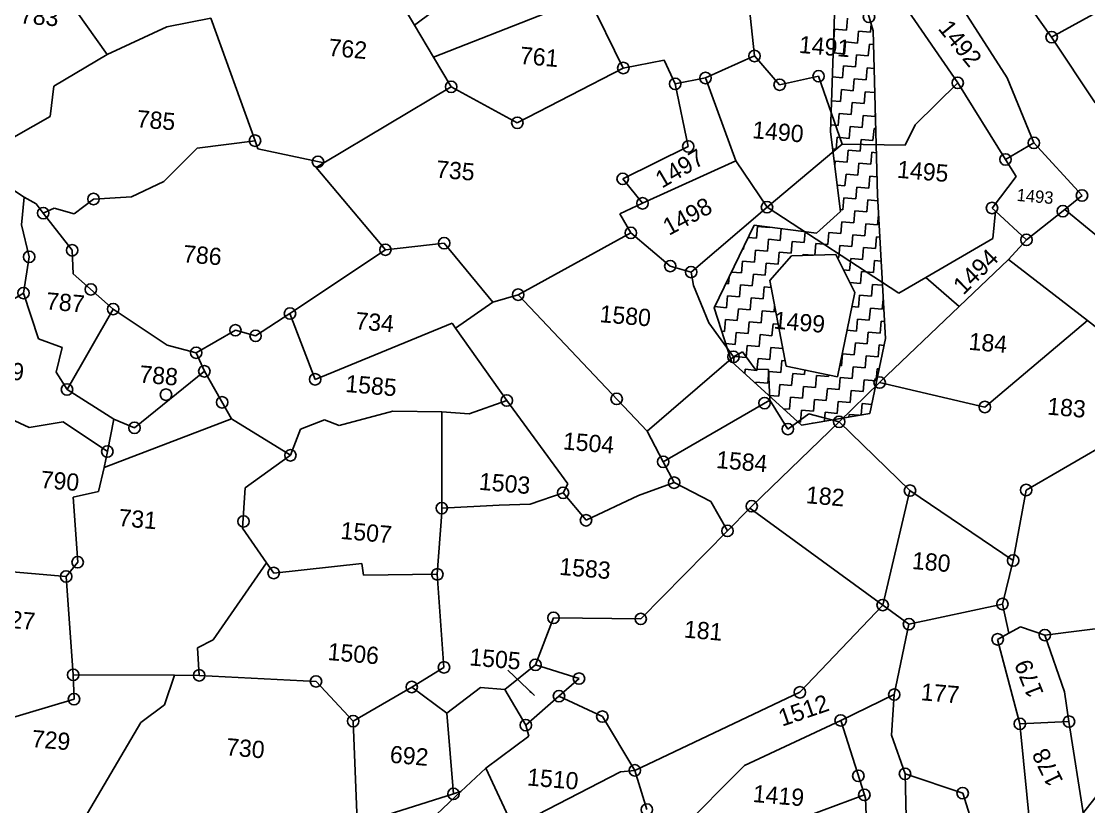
# Model space of a CAD drawing. Header units: metres. Extents: x 302356 to 305648, y 1939949 to 1943623.
# Drawn here: x 302799.8 to 303235.5, y 1942074.3 to 1942394.8 of the extents above; entities that cross this region are included whole.
import ezdxf

# ---------------------------------------------------------------- set-up
doc = ezdxf.new("R2010")
doc.units = ezdxf.units.M
for name, color, linetype in [('POLY_HATCH', 12, 'Continuous'), ('POLY_PARCEL', 6, 'Continuous'), ('TEXT_PARCEL', 7, 'Continuous')]:
    doc.layers.add(name, color=color, linetype=linetype)
doc.styles.add('TEXT_MAP', font='')
doc.styles.get('TEXT_MAP').set_extended_font_data('Kruti Dev 050')
doc.dimstyles.get("Standard").update_dxf_attribs({"dimtxt": 0.18, "dimasz": 0.18, "dimexe": 0.18, "dimexo": 0.0625, "dimgap": 0.09, "dimtad": 0, "dimtih": 1, "dimtoh": 1, "dimdec": 4, "dimzin": 0, "dimdsep": 46, "dimtxsty": 'Standard', "dimcen": 0.09, "dimadec": 0, "dimazin": 0, "dimtfac": 1, "dimtdec": 4, "dimtofl": 0, "dimtmove": 0, "dimatfit": 3, "dimfxl": 1, "dimtolj": 1, "dimtzin": 0, "dimarcsym": 0})

msp = doc.modelspace()

# ---------------------------------------------------------------- linework, layer by layer
for centre in [(303145.83, 1942396.64), (303220.4, 1942388.36), (303099.09, 1942380.66), (303045.54, 1942375.75), (303079.09, 1942371.68), (303125.26, 1942372.39), (302975.24, 1942368.1), (303066.69, 1942369.28), (303109.36, 1942368.93), (303182.06, 1942369.72), (303002.27, 1942353.41), (302895.19, 1942346.09), (303072.06, 1942343.76), (303213.15, 1942345.19), (302920.88, 1942337.51), (303201.58, 1942338.45), (303045.29, 1942330.51), (302829.24, 1942322.3), (303053.4, 1942320.54), (303232.8, 1942323.72), (302808.72, 1942316.55), (303104.2, 1942318.94), (303196.06, 1942318.62), (303224.97, 1942317.32), (303048.61, 1942308.46), (302972.4, 1942304.27), (303210.1, 1942305.63), (302802.96, 1942298.69), (302820.54, 1942301.37), (302948.41, 1942301.6), (303064.71, 1942294.94), (303073.21, 1942292.49), (302828.17, 1942285.41), (302800.68, 1942283.92), (303002.62, 1942283.25), (302837.28, 1942277.39), (302909.46, 1942275.54), (302887.17, 1942268.73), (302895.42, 1942266.43), (302871.18, 1942259.57), (303090.5, 1942257.89), (302874.5, 1942251.99), (302919.71, 1942248.71), (303150.19, 1942247.39), (302818.44, 1942244.56), (302858.83, 1942242.46), (302881.75, 1942239.33), (302997.95, 1942240.06), (303042.82, 1942240.72), (303103.21, 1942239.02), (303193.11, 1942237.42), (302845.99, 1942228.94), (303112.72, 1942228.42), (303133.63, 1942231.4), (302834.9, 1942219.26), (302909.63, 1942217.7), (303061.8, 1942215.07), (303066.27, 1942206.55), (303020.94, 1942202.42), (303162.57, 1942203.3), (303210.02, 1942203.54), (302971.41, 1942196.17), (303097.96, 1942196.93), (302890.46, 1942190.74), (303030.31, 1942191.19), (303088.04, 1942186.86), (302822.79, 1942174.07), (303204.68, 1942174.78), (302818.06, 1942168.25), (302902.8, 1942169.67), (302969.6, 1942169.15), (303151.43, 1942156.6), (303200.29, 1942157.03), (303017.04, 1942151.38), (303052.64, 1942150.93), (303162.14, 1942148.79), (303198.36, 1942142.61), (303217.61, 1942144.36), (303009.7, 1942132.23), (302820.98, 1942128.13), (302872.42, 1942127.91), (302972.33, 1942131.18), (302920.09, 1942125.45), (303027.45, 1942126.59), (302959.16, 1942123.15), (303019.27, 1942119.45), (303117.63, 1942121), (303156.16, 1942120.06), (302821.29, 1942118.19), (303036.98, 1942111.08), (302935.25, 1942109.25), (303005.71, 1942107.61), (303134.28, 1942109.54), (303207.45, 1942108.11), (303227.48, 1942109.04), (303050.22, 1942089.14), (303141.47, 1942086.92), (303160.54, 1942087.76), (303184.09, 1942079.86), (302976.18, 1942079.53), (303143.94, 1942079.14), (303055.17, 1942073.14)]:
    msp.add_circle(centre, 2.33)
at = {"layer": 'POLY_HATCH'}
for p, q in [((303147.51, 1942390.94), (303139.43, 1942418.77)), ((303131.8, 1942397.73), (303130.16, 1942349.77)), ((303149.27, 1942323.87), (303147.51, 1942390.94)), ((303130.16, 1942349.77), (303134.21, 1942317.22)), ((303152.51, 1942265.35), (303149.27, 1942323.87)), ((303134.21, 1942317.22), (303124.38, 1942308.31)), ((303098.95, 1942311.61), (303082.62, 1942277.94)), ((303124.38, 1942308.31), (303098.95, 1942311.61)), ((303105.31, 1942288.99), (303114.16, 1942299.07)), ((303114.16, 1942299.07), (303132.32, 1942299.66)), ((303132.32, 1942299.66), (303140.02, 1942284.16)), ((303112.05, 1942254.04), (303105.31, 1942288.99)), ((303140.02, 1942284.16), (303133.03, 1942249.68)), ((303082.62, 1942277.94), (303089.76, 1942255.98)), ((303146.23, 1942234.79), (303152.51, 1942265.35)), ((303089.76, 1942255.98), (303118.28, 1942229.99)), ((303133.03, 1942249.68), (303112.05, 1942254.04)), ((303118.28, 1942229.99), (303146.23, 1942234.79)), ((303230.95, 1942068.76), (303265.74, 1942113.28))]:
    msp.add_line(p, q, dxfattribs=at)
at = {"layer": 'POLY_HATCH', "linetype": 'Continuous', "ltscale": 10}
for p, q in [((303136.68, 1942391.23), (303137.11, 1942396.09)), ((303131.44, 1942387.3), (303131.82, 1942391.65)), ((303131.82, 1942391.65), (303136.68, 1942391.23)), ((303146.41, 1942390.38), (303146.7, 1942393.73)), ((303141.12, 1942385.94), (303141.54, 1942390.8)), ((303141.54, 1942390.8), (303146.41, 1942390.38)), ((303135.84, 1942381.51), (303136.26, 1942386.37)), ((303136.26, 1942386.37), (303141.12, 1942385.94)), ((303145.56, 1942380.66), (303145.98, 1942385.52)), ((303145.98, 1942385.52), (303147.65, 1942385.37)), ((303131.26, 1942381.9), (303135.84, 1942381.51)), ((303140.27, 1942376.22), (303140.7, 1942381.08)), ((303140.7, 1942381.08), (303145.56, 1942380.66)), ((303134.99, 1942371.78), (303135.41, 1942376.64)), ((303135.41, 1942376.64), (303140.27, 1942376.22)), ((303144.71, 1942370.94), (303145.14, 1942375.8)), ((303145.14, 1942375.8), (303147.91, 1942375.56)), ((303130.92, 1942372.14), (303134.99, 1942371.78)), ((303139.43, 1942366.5), (303139.85, 1942371.36)), ((303139.85, 1942371.36), (303144.71, 1942370.94)), ((303134.14, 1942362.06), (303134.57, 1942366.92)), ((303134.57, 1942366.92), (303139.43, 1942366.5)), ((303143.87, 1942361.21), (303144.29, 1942366.08)), ((303144.29, 1942366.08), (303148.17, 1942365.74)), ((303130.59, 1942362.37), (303134.14, 1942362.06)), ((303138.58, 1942356.78), (303139, 1942361.64)), ((303139, 1942361.64), (303143.87, 1942361.21)), ((303133.3, 1942352.34), (303133.72, 1942357.2)), ((303133.72, 1942357.2), (303138.58, 1942356.78)), ((303148.3, 1942355.93), (303148.4, 1942357.03)), ((303130.26, 1942352.6), (303133.3, 1942352.34)), ((303143.02, 1942351.49), (303143.44, 1942356.35)), ((303143.44, 1942356.35), (303148.3, 1942355.93)), ((303137.73, 1942347.05), (303138.16, 1942351.92)), ((303138.16, 1942351.92), (303143.02, 1942351.49)), ((303147.46, 1942346.21), (303147.88, 1942351.07)), ((303147.88, 1942351.07), (303148.56, 1942351.01)), ((303132.45, 1942342.62), (303132.87, 1942347.48)), ((303132.87, 1942347.48), (303137.73, 1942347.05)), ((303142.17, 1942341.77), (303142.6, 1942346.63)), ((303142.6, 1942346.63), (303147.46, 1942346.21)), ((303131.03, 1942342.74), (303132.45, 1942342.62)), ((303136.89, 1942337.33), (303137.31, 1942342.19)), ((303137.31, 1942342.19), (303142.17, 1942341.77)), ((303146.61, 1942336.49), (303147.03, 1942341.35)), ((303147.03, 1942341.35), (303148.82, 1942341.19)), ((303131.87, 1942335.98), (303132.03, 1942337.76)), ((303132.03, 1942337.76), (303136.89, 1942337.33)), ((303141.33, 1942332.05), (303141.75, 1942336.91)), ((303141.75, 1942336.91), (303146.61, 1942336.49)), ((303136.04, 1942327.61), (303136.47, 1942332.47)), ((303136.47, 1942332.47), (303141.33, 1942332.05)), ((303145.76, 1942326.76), (303146.19, 1942331.63)), ((303146.19, 1942331.63), (303149.08, 1942331.37)), ((303132.88, 1942327.89), (303136.04, 1942327.61)), ((303140.48, 1942322.33), (303140.9, 1942327.19)), ((303140.9, 1942327.19), (303145.76, 1942326.76)), ((303135.2, 1942317.89), (303135.62, 1942322.75)), ((303135.62, 1942322.75), (303140.48, 1942322.33)), ((303144.92, 1942317.04), (303145.34, 1942321.9)), ((303145.34, 1942321.9), (303149.4, 1942321.55)), ((303134.11, 1942317.98), (303135.2, 1942317.89)), ((303139.63, 1942312.6), (303140.06, 1942317.47)), ((303140.06, 1942317.47), (303144.92, 1942317.04)), ((303134.35, 1942308.17), (303134.77, 1942313.03)), ((303134.77, 1942313.03), (303139.63, 1942312.6)), ((303149.36, 1942311.76), (303149.71, 1942315.88)), ((303099.9, 1942306.27), (303100.32, 1942311.13)), ((303100.32, 1942311.13), (303105.18, 1942310.71)), ((303105.18, 1942310.71), (303105.19, 1942310.8)), ((303109.62, 1942305.42), (303110.03, 1942310.17)), ((303119.34, 1942304.58), (303119.72, 1942308.91)), ((303144.07, 1942307.32), (303144.49, 1942312.18)), ((303144.49, 1942312.18), (303149.36, 1942311.76)), ((303096.5, 1942306.56), (303099.9, 1942306.27)), ((303104.34, 1942300.98), (303104.76, 1942305.85)), ((303104.76, 1942305.85), (303109.62, 1942305.42)), ((303114.06, 1942300.14), (303114.48, 1942305)), ((303114.48, 1942305), (303119.34, 1942304.58)), ((303129.06, 1942303.73), (303129.49, 1942308.59)), ((303129.49, 1942308.59), (303134.35, 1942308.17)), ((303138.79, 1942302.88), (303139.21, 1942307.74)), ((303139.21, 1942307.74), (303144.07, 1942307.32)), ((303148.51, 1942302.04), (303148.93, 1942306.9)), ((303148.93, 1942306.9), (303150.22, 1942306.79)), ((303094.22, 1942301.87), (303094.61, 1942301.83)), ((303094.61, 1942301.83), (303094.7, 1942302.86)), ((303099.05, 1942296.55), (303099.48, 1942301.41)), ((303099.48, 1942301.41), (303104.34, 1942300.98)), ((303108.77, 1942295.7), (303109.2, 1942300.56)), ((303109.2, 1942300.56), (303114.06, 1942300.14)), ((303123.79, 1942299.38), (303124.2, 1942304.15)), ((303124.2, 1942304.15), (303129.06, 1942303.73)), ((303133.5, 1942298.44), (303133.93, 1942303.31)), ((303133.93, 1942303.31), (303138.79, 1942302.88)), ((303143.22, 1942297.6), (303143.65, 1942302.46)), ((303143.65, 1942302.46), (303148.51, 1942302.04)), ((303093.77, 1942292.11), (303094.19, 1942296.97)), ((303094.19, 1942296.97), (303099.05, 1942296.55)), ((303103.49, 1942291.26), (303103.91, 1942296.12)), ((303103.91, 1942296.12), (303108.77, 1942295.7)), ((303118.88, 1942299.22), (303118.92, 1942299.71)), ((303118.92, 1942299.71), (303123.01, 1942299.36)), ((303132.89, 1942298.5), (303133.5, 1942298.44)), ((303137.94, 1942293.16), (303138.36, 1942298.02)), ((303138.36, 1942298.02), (303143.22, 1942297.6)), ((303147.66, 1942292.31), (303148.09, 1942297.18)), ((303148.09, 1942297.18), (303150.76, 1942296.94)), ((303089.66, 1942292.47), (303093.77, 1942292.11)), ((303098.21, 1942286.82), (303098.63, 1942291.69)), ((303098.63, 1942291.69), (303103.49, 1942291.26)), ((303135.44, 1942293.38), (303137.94, 1942293.16)), ((303142.38, 1942287.88), (303142.8, 1942292.74)), ((303142.8, 1942292.74), (303147.66, 1942292.31)), ((303087.38, 1942287.77), (303088.48, 1942287.67)), ((303088.48, 1942287.67), (303088.73, 1942290.56)), ((303092.92, 1942282.39), (303093.34, 1942287.25)), ((303093.34, 1942287.25), (303098.21, 1942286.82)), ((303137.98, 1942288.26), (303142.38, 1942287.88)), ((303146.82, 1942282.59), (303147.24, 1942287.45)), ((303147.24, 1942287.45), (303151.31, 1942287.1)), ((303087.64, 1942277.95), (303088.06, 1942282.81)), ((303088.06, 1942282.81), (303092.92, 1942282.39)), ((303102.64, 1942281.54), (303103.07, 1942286.4)), ((303103.07, 1942286.4), (303105.86, 1942286.16)), ((303141.53, 1942278.15), (303141.95, 1942283.02)), ((303141.95, 1942283.02), (303146.82, 1942282.59)), ((303082.71, 1942277.65), (303082.77, 1942278.25)), ((303082.82, 1942278.37), (303087.64, 1942277.95)), ((303097.36, 1942277.1), (303097.78, 1942281.96)), ((303097.78, 1942281.96), (303102.64, 1942281.54)), ((303107.08, 1942276.26), (303107.29, 1942278.7)), ((303138.85, 1942278.39), (303141.53, 1942278.15)), ((303151.25, 1942277.31), (303151.62, 1942281.47)), ((303092.08, 1942272.66), (303092.5, 1942277.53)), ((303092.5, 1942277.53), (303097.36, 1942277.1)), ((303101.8, 1942271.82), (303102.22, 1942276.68)), ((303102.22, 1942276.68), (303107.08, 1942276.26)), ((303145.97, 1942272.87), (303146.39, 1942277.73)), ((303146.39, 1942277.73), (303151.25, 1942277.31)), ((303086.79, 1942268.23), (303087.21, 1942273.09)), ((303087.21, 1942273.09), (303092.08, 1942272.66)), ((303096.51, 1942267.38), (303096.94, 1942272.24)), ((303096.94, 1942272.24), (303101.8, 1942271.82)), ((303106.23, 1942266.53), (303106.66, 1942271.4)), ((303106.66, 1942271.4), (303108.74, 1942271.21)), ((303140.69, 1942268.43), (303141.11, 1942273.29)), ((303141.11, 1942273.29), (303145.97, 1942272.87)), ((303150.41, 1942267.59), (303150.83, 1942272.45)), ((303150.83, 1942272.45), (303152.12, 1942272.33)), ((303085.75, 1942268.32), (303086.79, 1942268.23)), ((303091.23, 1942262.94), (303091.65, 1942267.8)), ((303091.65, 1942267.8), (303096.51, 1942267.38)), ((303100.95, 1942262.1), (303101.37, 1942266.96)), ((303101.37, 1942266.96), (303106.23, 1942266.53)), ((303136.9, 1942268.76), (303140.69, 1942268.43)), ((303145.12, 1942263.15), (303145.55, 1942268.01)), ((303145.55, 1942268.01), (303150.41, 1942267.59)), ((303087.39, 1942263.28), (303091.23, 1942262.94)), ((303095.67, 1942257.66), (303096.09, 1942262.52)), ((303096.09, 1942262.52), (303100.95, 1942262.1)), ((303105.39, 1942256.81), (303105.81, 1942261.67)), ((303105.81, 1942261.67), (303110.66, 1942261.25)), ((303139.84, 1942258.71), (303140.26, 1942263.57)), ((303140.26, 1942263.57), (303145.12, 1942263.15)), ((303149.56, 1942257.86), (303149.98, 1942262.73)), ((303149.98, 1942262.73), (303151.93, 1942262.56)), ((303090.56, 1942255.25), (303090.81, 1942258.08)), ((303090.81, 1942258.08), (303095.67, 1942257.66)), ((303100.1, 1942252.37), (303100.53, 1942257.24)), ((303100.53, 1942257.24), (303105.39, 1942256.81)), ((303109.83, 1942251.53), (303110.25, 1942256.39)), ((303110.25, 1942256.39), (303111.62, 1942256.27)), ((303134.55, 1942254.27), (303134.98, 1942259.13)), ((303134.98, 1942259.13), (303139.84, 1942258.71)), ((303144.28, 1942253.43), (303144.7, 1942258.29)), ((303144.7, 1942258.29), (303149.56, 1942257.86)), ((303095.1, 1942251.12), (303095.24, 1942252.8)), ((303095.24, 1942252.8), (303100.1, 1942252.37)), ((303119.55, 1942250.68), (303119.7, 1942252.45)), ((303133.98, 1942254.32), (303134.55, 1942254.27)), ((303138.99, 1942248.99), (303139.42, 1942253.85)), ((303139.42, 1942253.85), (303144.28, 1942253.43)), ((303148.71, 1942248.14), (303149.14, 1942253)), ((303149.14, 1942253), (303149.96, 1942252.93)), ((303104.54, 1942247.09), (303104.97, 1942251.95)), ((303104.97, 1942251.95), (303109.83, 1942251.53)), ((303114.26, 1942246.24), (303114.69, 1942251.1)), ((303114.69, 1942251.1), (303119.55, 1942250.68)), ((303123.99, 1942245.4), (303124.41, 1942250.26)), ((303124.41, 1942250.26), (303129.27, 1942249.83)), ((303129.27, 1942249.83), (303129.32, 1942250.45)), ((303133.71, 1942244.55), (303134.13, 1942249.41)), ((303134.13, 1942249.41), (303138.99, 1942248.99)), ((303143.43, 1942243.7), (303143.85, 1942248.57)), ((303143.85, 1942248.57), (303148.71, 1942248.14)), ((303099.63, 1942246.98), (303099.68, 1942247.51)), ((303099.68, 1942247.51), (303104.54, 1942247.09)), ((303108.98, 1942241.81), (303109.4, 1942246.67)), ((303109.4, 1942246.67), (303114.26, 1942246.24)), ((303118.7, 1942240.96), (303119.12, 1942245.82)), ((303119.12, 1942245.82), (303123.99, 1942245.4)), ((303128.42, 1942240.11), (303128.85, 1942244.97)), ((303128.85, 1942244.97), (303133.71, 1942244.55)), ((303138.15, 1942239.27), (303138.57, 1942244.13)), ((303138.57, 1942244.13), (303143.43, 1942243.7)), ((303104.93, 1942242.16), (303108.98, 1942241.81)), ((303113.42, 1942236.52), (303113.84, 1942241.38)), ((303113.84, 1942241.38), (303118.7, 1942240.96)), ((303123.14, 1942235.68), (303123.56, 1942240.54)), ((303123.56, 1942240.54), (303128.42, 1942240.11)), ((303132.86, 1942234.83), (303133.28, 1942239.69)), ((303133.28, 1942239.69), (303138.15, 1942239.27)), ((303110.87, 1942236.74), (303113.42, 1942236.52)), ((303117.86, 1942231.24), (303118.28, 1942236.1)), ((303118.28, 1942236.1), (303123.14, 1942235.68)), ((303127.68, 1942231.6), (303128, 1942235.25)), ((303128, 1942235.25), (303132.86, 1942234.83)), ((303142.6, 1942234.16), (303143.01, 1942238.84)), ((303143.01, 1942238.84), (303146.99, 1942238.5)), ((303116.81, 1942231.33), (303117.86, 1942231.24)), ((303122.71, 1942230.75), (303122.72, 1942230.81)), ((303122.72, 1942230.81), (303122.97, 1942230.79)), ((303137.63, 1942233.31), (303137.72, 1942234.41)), ((303137.72, 1942234.41), (303141.89, 1942234.04))]:
    msp.add_line(p, q, dxfattribs=at)
at = {"layer": 'POLY_PARCEL'}
for p, q in [((303220.4, 1942388.36), (303183.28, 1942440.38)), ((303020.49, 1942438.44), (302960.27, 1942393.19)), ((303099.09, 1942380.66), (303093.4, 1942435.07)), ((302803.92, 1942424.86), (302834.8, 1942381.23)), ((303170.19, 1942421.89), (303202.26, 1942371.69)), ((303153.5, 1942411.32), (303182.06, 1942369.72)), ((302960.27, 1942393.19), (302952.65, 1942405.97)), ((303029.47, 1942408.49), (303045.54, 1942375.75)), ((303251.89, 1942405.72), (303220.4, 1942388.36)), ((302859.22, 1942392.51), (302877.16, 1942396.03)), ((302877.16, 1942396.03), (302895.19, 1942346.09)), ((302968, 1942380.23), (303013.86, 1942398.07)), ((302834.8, 1942381.23), (302859.22, 1942392.51)), ((302968, 1942380.23), (302960.27, 1942393.19)), ((303220.4, 1942388.36), (303238.22, 1942361.56)), ((302834.8, 1942381.23), (302813.09, 1942368.33)), ((302975.24, 1942368.1), (302968, 1942380.23)), ((303045.54, 1942375.75), (303062.15, 1942378.94)), ((303062.15, 1942378.94), (303066.69, 1942369.28)), ((303079.09, 1942371.68), (303099.09, 1942380.66)), ((303099.09, 1942380.66), (303109.36, 1942368.93)), ((303002.27, 1942353.41), (303045.54, 1942375.75)), ((303079.09, 1942371.68), (303066.69, 1942369.28)), ((303091.47, 1942337.82), (303079.09, 1942371.68)), ((303109.36, 1942368.93), (303125.26, 1942372.39)), ((303125.26, 1942372.39), (303134.86, 1942344.61)), ((303164.75, 1942352.53), (303182.06, 1942369.72)), ((303182.06, 1942369.72), (303201.58, 1942338.45)), ((303202.26, 1942371.69), (303213.15, 1942345.19)), ((302813.09, 1942368.33), (302811.5, 1942355.99)), ((302923.24, 1942337), (302975.24, 1942368.1)), ((302975.24, 1942368.1), (303002.27, 1942353.41)), ((303066.69, 1942369.28), (303072.06, 1942343.76)), ((302811.5, 1942355.99), (302787.14, 1942342.17)), ((303160.66, 1942344.25), (303164.75, 1942352.53)), ((302871.54, 1942343.11), (302895.19, 1942346.09)), ((302895.19, 1942346.09), (302896.4, 1942342.73)), ((303072.06, 1942343.76), (303045.29, 1942330.51)), ((303134.86, 1942344.61), (303104.2, 1942318.94)), ((303134.86, 1942344.61), (303160.66, 1942344.25)), ((303201.58, 1942338.45), (303213.15, 1942345.19)), ((303213.15, 1942345.19), (303232.8, 1942323.72)), ((302857.92, 1942329.49), (302871.54, 1942343.11)), ((302896.4, 1942342.73), (302923.24, 1942337)), ((302920.15, 1942335.15), (302923.24, 1942337)), ((302948.41, 1942301.6), (302920.15, 1942335.15)), ((303053.4, 1942320.54), (303091.47, 1942337.82)), ((303104.2, 1942318.94), (303091.47, 1942337.82)), ((303201.58, 1942338.45), (303205.97, 1942331.43)), ((303045.29, 1942330.51), (303053.4, 1942320.54)), ((303205.97, 1942331.43), (303196.06, 1942318.62)), ((302800.92, 1942323.04), (302792.98, 1942328.24)), ((302844.76, 1942323.24), (302857.92, 1942329.49)), ((302799.85, 1942311.77), (302800.92, 1942323.04)), ((302805.81, 1942320.28), (302800.92, 1942323.04)), ((302821.4, 1942316.29), (302829.24, 1942322.3)), ((302829.24, 1942322.3), (302844.76, 1942323.24)), ((303232.8, 1942323.72), (303225.84, 1942318)), ((302808.72, 1942316.55), (302805.81, 1942320.28)), ((302808.72, 1942316.55), (302813.13, 1942318.59)), ((302813.13, 1942318.59), (302821.4, 1942316.29)), ((303044.09, 1942316.31), (303053.4, 1942320.54)), ((303104.2, 1942318.94), (303073.21, 1942292.49)), ((303157.95, 1942283.87), (303104.2, 1942318.94)), ((303196.06, 1942318.62), (303197.45, 1942317.33)), ((303210.1, 1942305.63), (303225.84, 1942318)), ((303225.84, 1942318), (303317.31, 1942242.31)), ((302820.54, 1942301.37), (302808.72, 1942316.55)), ((303048.61, 1942308.46), (303044.09, 1942316.31)), ((303197.45, 1942317.33), (303196.45, 1942306.15)), ((303197.45, 1942317.33), (303210.1, 1942305.63)), ((302802.96, 1942298.69), (302799.85, 1942311.77)), ((303002.62, 1942283.25), (303048.61, 1942308.46)), ((303064.71, 1942294.94), (303048.61, 1942308.46)), ((303196.45, 1942306.15), (303169.07, 1942290.3)), ((303202.76, 1942297.58), (303210.1, 1942305.63)), ((302820.98, 1942291.74), (302820.54, 1942301.37)), ((302909.46, 1942275.54), (302948.41, 1942301.6)), ((302948.41, 1942301.6), (302972.4, 1942304.27)), ((302972.4, 1942304.27), (302992.3, 1942280.15)), ((302800.68, 1942283.92), (302802.96, 1942298.69)), ((303182.7, 1942278.43), (303202.76, 1942297.58)), ((303202.76, 1942297.58), (303234.99, 1942272.75)), ((302837.28, 1942277.39), (302820.98, 1942291.74)), ((303073.21, 1942292.49), (303064.71, 1942294.94)), ((303073.21, 1942292.49), (303074.2, 1942286.96)), ((303074.2, 1942286.96), (303080.51, 1942271.81)), ((303169.07, 1942290.3), (303157.95, 1942283.87)), ((303169.07, 1942290.3), (303182.7, 1942278.43)), ((302789.91, 1942277.47), (302800.68, 1942283.92)), ((302800.68, 1942283.92), (302806.86, 1942265.22)), ((302992.3, 1942280.15), (303002.62, 1942283.25)), ((303055.26, 1942227.55), (303002.62, 1942283.25)), ((302992.3, 1942280.15), (302977.08, 1942269.57)), ((303150.19, 1942247.39), (303182.7, 1942278.43)), ((302818.44, 1942244.56), (302837.28, 1942277.39)), ((302837.28, 1942277.39), (302859.31, 1942262.71)), ((302895.42, 1942266.43), (302909.46, 1942275.54)), ((302919.71, 1942248.71), (302909.46, 1942275.54)), ((302975.63, 1942271.62), (302919.71, 1942248.71)), ((302977.08, 1942269.57), (302975.63, 1942271.62)), ((302997.95, 1942240.06), (302977.08, 1942269.57)), ((303080.51, 1942271.81), (303090.5, 1942257.89)), ((303193.11, 1942237.42), (303234.99, 1942272.75)), ((303234.99, 1942272.75), (303274.9, 1942241.17)), ((302806.86, 1942265.22), (302816.42, 1942261.67)), ((302871.18, 1942259.57), (302887.17, 1942268.73)), ((302887.17, 1942268.73), (302895.42, 1942266.43)), ((302816.42, 1942261.67), (302814.02, 1942251.68)), ((302859.31, 1942262.71), (302871.18, 1942259.57)), ((302871.18, 1942259.57), (302874.5, 1942251.99)), ((303090.5, 1942257.89), (303055.26, 1942227.55)), ((303090.5, 1942257.89), (303094.13, 1942259.96)), ((303094.13, 1942259.96), (303099.33, 1942252.83)), ((302845.99, 1942228.94), (302874.5, 1942251.99)), ((302874.5, 1942251.99), (302885.64, 1942232.53)), ((303099.33, 1942252.83), (303104.81, 1942252.68)), ((303104.81, 1942252.68), (303105.34, 1942240.26)), ((302814.02, 1942251.68), (302818.44, 1942244.56)), ((302837.56, 1942232.52), (302818.44, 1942244.56)), ((303133.63, 1942231.4), (303150.19, 1942247.39)), ((303150.19, 1942247.39), (303193.11, 1942237.42)), ((302982.64, 1942234.58), (302997.95, 1942240.06)), ((303022.9, 1942206.13), (302997.95, 1942240.06)), ((303105.34, 1942240.26), (303061.8, 1942215.07)), ((303105.34, 1942240.26), (303112.72, 1942228.42)), ((303274.9, 1942241.17), (303210.02, 1942203.54)), ((302786.25, 1942236.84), (302802.97, 1942229.07)), ((302929.55, 1942229.91), (302951.46, 1942235.73)), ((302951.46, 1942235.73), (302971.47, 1942235.51)), ((302971.41, 1942196.17), (302971.47, 1942235.51)), ((302971.47, 1942235.51), (302982.64, 1942234.58)), ((303112.72, 1942228.42), (303121.23, 1942234.57)), ((303121.23, 1942234.57), (303133.63, 1942231.4)), ((302802.97, 1942229.07), (302816.8, 1942231.39)), ((302816.8, 1942231.39), (302834.9, 1942219.26)), ((302885.64, 1942232.53), (302833.58, 1942212.67)), ((302834.9, 1942219.26), (302837.56, 1942232.52)), ((302837.56, 1942232.52), (302845.99, 1942228.94)), ((302909.63, 1942217.7), (302885.64, 1942232.53)), ((302913.7, 1942228.39), (302923.57, 1942232.12)), ((302923.57, 1942232.12), (302929.55, 1942229.91)), ((303097.96, 1942196.93), (303133.63, 1942231.4)), ((303162.57, 1942203.3), (303133.63, 1942231.4)), ((302909.63, 1942217.7), (302913.7, 1942228.39)), ((303055.26, 1942227.55), (303061.8, 1942215.07)), ((302833.58, 1942212.67), (302834.9, 1942219.26)), ((302891.12, 1942204.4), (302909.63, 1942217.7)), ((303061.8, 1942215.07), (303066.27, 1942206.55)), ((302831.28, 1942202.91), (302833.58, 1942212.67)), ((302890.01, 1942188.03), (302891.12, 1942204.4)), ((303020.94, 1942202.42), (303022.9, 1942206.13)), ((303066.27, 1942206.55), (303051.73, 1942201.29)), ((303066.27, 1942206.55), (303081.31, 1942198.87)), ((302820.99, 1942200.67), (302831.28, 1942202.91)), ((302822.79, 1942174.07), (302820.99, 1942200.67)), ((303007.55, 1942197.83), (303020.94, 1942202.42)), ((303030.31, 1942191.19), (303020.94, 1942202.42)), ((303051.73, 1942201.29), (303030.31, 1942191.19)), ((303162.57, 1942203.3), (303151.43, 1942156.6)), ((303204.68, 1942174.78), (303162.57, 1942203.3)), ((303210.02, 1942203.54), (303204.68, 1942174.78)), ((302971.4, 1942194.42), (302971.41, 1942196.17)), ((302971.41, 1942196.17), (302994.91, 1942197.38)), ((302994.91, 1942197.38), (303007.55, 1942197.83)), ((303081.31, 1942198.87), (303088.04, 1942186.86)), ((303088.04, 1942186.86), (303097.19, 1942196.15)), ((303097.19, 1942196.15), (303097.96, 1942196.93)), ((303151.43, 1942156.6), (303097.19, 1942196.15)), ((302969.6, 1942169.15), (302971.4, 1942194.42)), ((302899.91, 1942173.82), (302890.01, 1942188.03)), ((303052.64, 1942150.93), (303088.04, 1942186.86)), ((302818.06, 1942168.25), (302822.79, 1942174.07)), ((302878.04, 1942142.39), (302899.91, 1942173.82)), ((302902.8, 1942169.67), (302899.91, 1942173.82)), ((303204.68, 1942174.78), (303200.29, 1942157.03)), ((302818.06, 1942168.25), (302785.17, 1942171.11)), ((302938.77, 1942173.53), (302902.8, 1942169.67)), ((302939.45, 1942168.81), (302938.77, 1942173.53)), ((302820.98, 1942128.13), (302818.06, 1942168.25)), ((302969.6, 1942169.15), (302939.45, 1942168.81)), ((302972.33, 1942131.18), (302969.6, 1942169.15)), ((303117.63, 1942121), (303151.43, 1942156.6)), ((303162.14, 1942148.79), (303151.43, 1942156.6)), ((303200.29, 1942157.03), (303162.14, 1942148.79)), ((303200.29, 1942157.03), (303202.97, 1942145.18)), ((303217.61, 1942144.36), (303287.37, 1942153.21)), ((303009.7, 1942132.23), (303017.04, 1942151.38)), ((303017.04, 1942151.38), (303052.64, 1942150.93)), ((303162.14, 1942148.79), (303156.16, 1942120.06)), ((303202.97, 1942145.18), (303207.62, 1942147.77)), ((303207.62, 1942147.77), (303217.61, 1942144.36)), ((303198.36, 1942142.61), (303202.97, 1942145.18)), ((303225.59, 1942121.16), (303217.61, 1942144.36)), ((302871.7, 1942139.08), (302878.04, 1942142.39)), ((302872.42, 1942127.91), (302871.7, 1942139.08)), ((303207.45, 1942108.11), (303198.36, 1942142.61)), ((302959.16, 1942123.15), (302972.33, 1942131.18)), ((302997.22, 1942122.08), (303009.7, 1942132.23)), ((303027.45, 1942126.59), (303009.7, 1942132.23)), ((302820.98, 1942128.13), (302862.36, 1942127.95)), ((302821.29, 1942118.19), (302820.98, 1942128.13)), ((302862.36, 1942127.95), (302858.2, 1942115.86)), ((302862.36, 1942127.95), (302872.42, 1942127.91)), ((302872.42, 1942127.91), (302920.09, 1942125.45)), ((303019.27, 1942119.45), (303027.45, 1942126.59)), ((302920.09, 1942125.45), (302935.25, 1942109.25)), ((302959.16, 1942123.15), (302935.25, 1942109.25)), ((302973.45, 1942112.47), (302959.16, 1942123.15)), ((302973.45, 1942112.47), (302987.19, 1942122.96)), ((302987.19, 1942122.96), (302997.22, 1942122.08)), ((302997.22, 1942122.08), (303005.71, 1942107.61)), ((302792.64, 1942109.68), (302821.29, 1942118.19)), ((303005.71, 1942107.61), (303019.27, 1942119.45)), ((303019.27, 1942119.45), (303036.98, 1942111.08)), ((303050.22, 1942089.14), (303117.63, 1942121)), ((303134.28, 1942109.54), (303156.16, 1942120.06)), ((303156.16, 1942120.06), (303155.03, 1942103.55)), ((303227.48, 1942109.04), (303225.59, 1942121.16)), ((302858.2, 1942115.86), (302848.63, 1942108.73)), ((302848.63, 1942108.73), (302822.73, 1942064.79)), ((302935.25, 1942109.25), (302936.83, 1942068.46)), ((302976.18, 1942079.53), (302973.45, 1942112.47)), ((303036.98, 1942111.08), (303050.22, 1942089.14)), ((303134.28, 1942109.54), (303095.06, 1942091.14)), ((303143.94, 1942079.14), (303134.28, 1942109.54)), ((303207.45, 1942108.11), (303227.48, 1942109.04)), ((303233.55, 1942070.16), (303227.48, 1942109.04)), ((303006.99, 1942103.1), (303005.71, 1942107.61)), ((303212.15, 1942060.87), (303207.45, 1942108.11)), ((302989.48, 1942090.08), (303006.99, 1942103.1)), ((303155.03, 1942103.55), (303160.54, 1942087.76)), ((303095.06, 1942091.14), (303067.7, 1942063.74)), ((302979.23, 1942080.48), (302989.48, 1942090.08)), ((302999.61, 1942068.08), (302989.48, 1942090.08)), ((303001.92, 1942066.59), (303044.45, 1942088.58)), ((303044.45, 1942088.58), (303050.22, 1942089.14)), ((303055.17, 1942073.14), (303050.22, 1942089.14)), ((303184.09, 1942079.86), (303160.54, 1942087.76)), ((303160.54, 1942087.76), (303161.94, 1942031.35)), ((302941.42, 1942068.61), (302976.18, 1942079.53)), ((302958.38, 1942060.96), (302979.23, 1942080.48)), ((302976.18, 1942079.53), (302979.23, 1942080.48)), ((303120.6, 1942070.47), (303143.94, 1942079.14)), ((303144.36, 1942077.84), (303143.94, 1942079.14)), ((303145.79, 1942041.38), (303144.36, 1942077.84)), ((303192.65, 1942052.67), (303184.09, 1942079.86))]:
    msp.add_line(p, q, dxfattribs=at)

# ---------------------------------------------------------------- texts
at = {"layer": 'TEXT_PARCEL', "style": 'TEXT_MAP'}
for s, height, rotation, p in [('783', 7.026, 355.0239, (302799.07, 1942394.06)), ('1492', 7.026, 309.124, (303173.74, 1942391.74)), ('762', 7.026, 355.0239, (302924.96, 1942380.75)), ('1491', 7.026, 355.0239, (303117.03, 1942381.95)), ('761', 7.026, 355.0239, (303003.11, 1942377.48)), ('785', 7.026, 355.0239, (302846.69, 1942351.63)), ('1490', 7.026, 355.0239, (303097.99, 1942347.14)), ('1497', 7.026, 30.5234, (303061.32, 1942326.48)), ('735', 7.026, 355.0239, (302968.9, 1942331.09)), ('1495', 7.026, 355.0239, (303157.12, 1942331)), ('1493', 5.033, 355.0239, (303205.99, 1942321.53)), ('1498', 7.026, 28.3955, (303064.15, 1942307.2)), ('786', 7.026, 355.0239, (302865.61, 1942296.55)), ('1494', 7.026, 44.5283, (303184.39, 1942282.88)), ('787', 7.026, 355.0239, (302809.67, 1942277.27)), ('1580', 7.026, 355.0239, (303035.66, 1942272.07)), ('734', 7.026, 355.0239, (302935.96, 1942269.21)), ('1499', 7.026, 355.0239, (303106.74, 1942269.44)), ('184', 7.026, 355.0239, (303186.33, 1942260.8)), ('789', 7.026, 355.0239, (302784.95, 1942249.52)), ('788', 7.026, 355.0239, (302847.77, 1942247.45)), ('1585', 7.026, 355.0239, (302931.85, 1942243.58)), ('183', 7.026, 355.0239, (303218.39, 1942234.35)), ('1504', 7.026, 355.0239, (303020.67, 1942220.17)), ('1584', 7.026, 355.0239, (303083.24, 1942212.56)), ('790', 7.026, 355.0239, (302807.46, 1942204.44)), ('1503', 7.026, 355.0239, (302986.41, 1942203.67)), ('182', 7.026, 355.0239, (303119.88, 1942198.19)), ('731', 7.026, 355.0239, (302839.22, 1942188.87)), ('1507', 7.026, 355.0239, (302929.88, 1942183.62)), ('180', 7.026, 355.0239, (303163.16, 1942171.35)), ('1583', 7.026, 355.0239, (303019.21, 1942168.96)), ('727', 7.026, 355.0239, (302789.53, 1942147.75)), ('181', 7.026, 355.0239, (303070.09, 1942143.37)), ('1506', 7.026, 355.0239, (302924.63, 1942134.2)), ('1505', 7.026, 355.0239, (302982.47, 1942132.02)), ('179', 7.026, 111.621, (303217.3, 1942120.55)), ('177', 7.026, 355.0239, (303166.79, 1942117.79)), ('1512', 7.026, 18.8133, (303110.35, 1942106.95)), ('729', 7.026, 355.0239, (302803.82, 1942098.67)), ('730', 7.026, 355.0239, (302883.17, 1942095.34)), ('692', 7.026, 355.0239, (302950.02, 1942092.29)), ('178', 7.026, 116.0231, (303225.27, 1942084.8)), ('1510', 7.026, 355.0239, (303006.08, 1942083.03)), ('1419', 7.026, 355.0239, (303098.2, 1942076.27))]:
    msp.add_text(s, height=height, rotation=rotation, dxfattribs=at).set_placement(p)

# ---------------------------------------------------------------- leaders
msp.add_leader([(303009.22, 1942119.69), (302998.35, 1942130.05)], dimstyle='Standard', override={"dimtxt": 2.5, "dimasz": 2.5, "dimexe": 1.25, "dimexo": 0.625, "dimgap": 0.625, "dimtad": 1, "dimtih": 0, "dimtoh": 0, "dimzin": 8, "dimcen": 2.5, "dimtofl": 1})

doc.saveas('drawing.dxf')
